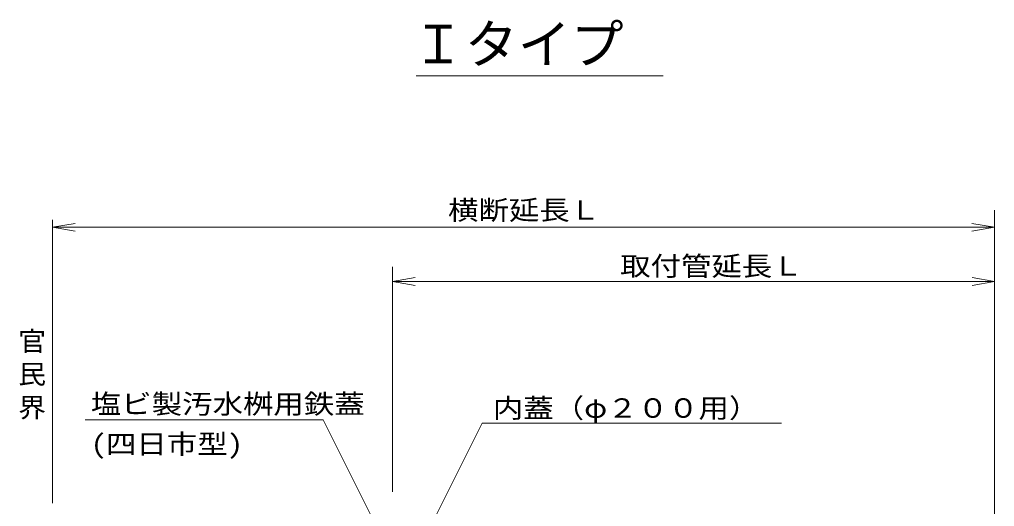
# Model space of a CAD drawing. Units: millimetres on the paper. Extents: x -390 to 406, y -282 to 282.
# Drawn here: x -8.7 to 120.3, y -105.3 to -40.9 of the extents above; entities that cross this region are included whole.
import ezdxf
from ezdxf.enums import TextEntityAlignment as Align

# ---------------------------------------------------------------- set-up
doc = ezdxf.new("R2010")
doc.units = ezdxf.units.MM
doc.layers.add('0-1__0-1__0-1_0', color=7, linetype='Continuous')
doc.layers.add('0-3__0-3__1-0_', color=7, linetype='Continuous', lineweight=18)
doc.layers.add('0-6__0-6_レイヤ3', color=7, linetype='Continuous', lineweight=18)
doc.styles.add('ＭＳ ゴシック', font='')
doc.styles.get('ＭＳ ゴシック').set_extended_font_data('MS Gothic')

msp = doc.modelspace()

# ---------------------------------------------------------------- linework, layer by layer
at = {"layer": '0-3__0-3__1-0_'}
for p, q in [((120.277, -73.349), (120.277, -66.067)), ((-4.322, -104.843), (-4.322, -67.343)), ((-1.322, -67.843), (-4.322, -68.343)), ((-4.322, -68.343), (120.277, -68.343)), ((-1.322, -68.843), (-4.322, -68.343)), ((117.277, -67.843), (120.277, -68.343)), ((117.277, -68.843), (120.277, -68.343)), ((120.277, -108.307), (120.277, -73.349))]:
    msp.add_line(p, q, dxfattribs=at)
at = {"layer": '0-3__0-3__1-0_', "color": 1}
for p, q in [((40.678, -103.331), (40.678, -73.56)), ((40.678, -75.528), (43.633, -75.008)), ((40.678, -75.528), (120.277, -75.528)), ((40.678, -75.528), (43.633, -76.049)), ((120.277, -75.528), (117.322, -75.008)), ((120.277, -75.528), (117.322, -76.049))]:
    msp.add_line(p, q, dxfattribs=at)
at = {"layer": '0-3__0-3__1-0_'}
for points in [[(38.909, -108.598), (31.507, -93.793), (0.007, -93.793)], [(42.499, -114.251), (52.499, -94.251), (92.111, -94.239)]]:
    msp.add_lwpolyline(points, dxfattribs=at)
at = {"layer": '0-6__0-6_レイヤ3'}
msp.add_line((43.765, -48.343), (76.452, -48.343), dxfattribs=at)

# ---------------------------------------------------------------- texts
at = {"layer": '0-1__0-1__0-1_0', "style": 'ＭＳ ゴシック', "width": 1.15}
for s, p in [('塩ビ製汚水桝用鉄蓋', (0.757, -93.76)), ('(四日市型)', (0.757, -99.065))]:
    msp.add_text(s, height=2.566, dxfattribs=at).set_placement(p, align=Align.BOTTOM_LEFT)
at = {"layer": '0-3__0-3__1-0_', "style": 'ＭＳ ゴシック'}
for s, width, p in [('横断延長Ｌ', 1.15, (47.998, -68.122)), ('官', 1.05, (-8.842, -85.469)), ('民', 1.05, (-8.842, -89.807)), ('界', 1.05, (-8.842, -94.24)), ('内蓋（φ２００用）', 1.15, (53.926, -94.302))]:
    msp.add_text(s, height=2.566, dxfattribs=dict(at, width=width)).set_placement(p, align=Align.BOTTOM_LEFT)
at = {"layer": '0-3__0-3__1-0_', "color": 1, "style": 'ＭＳ ゴシック', "width": 1.15}
msp.add_text('取付管延長Ｌ', height=2.566, dxfattribs=at).set_placement((70.762, -75.528), align=Align.BOTTOM_LEFT)
at = {"layer": '0-6__0-6_レイヤ3', "style": 'ＭＳ ゴシック'}
msp.add_text('Ｉタイプ', height=5.132, dxfattribs=at).set_placement((43.223, -48.23), align=Align.BOTTOM_LEFT)

doc.saveas('drawing.dxf')
